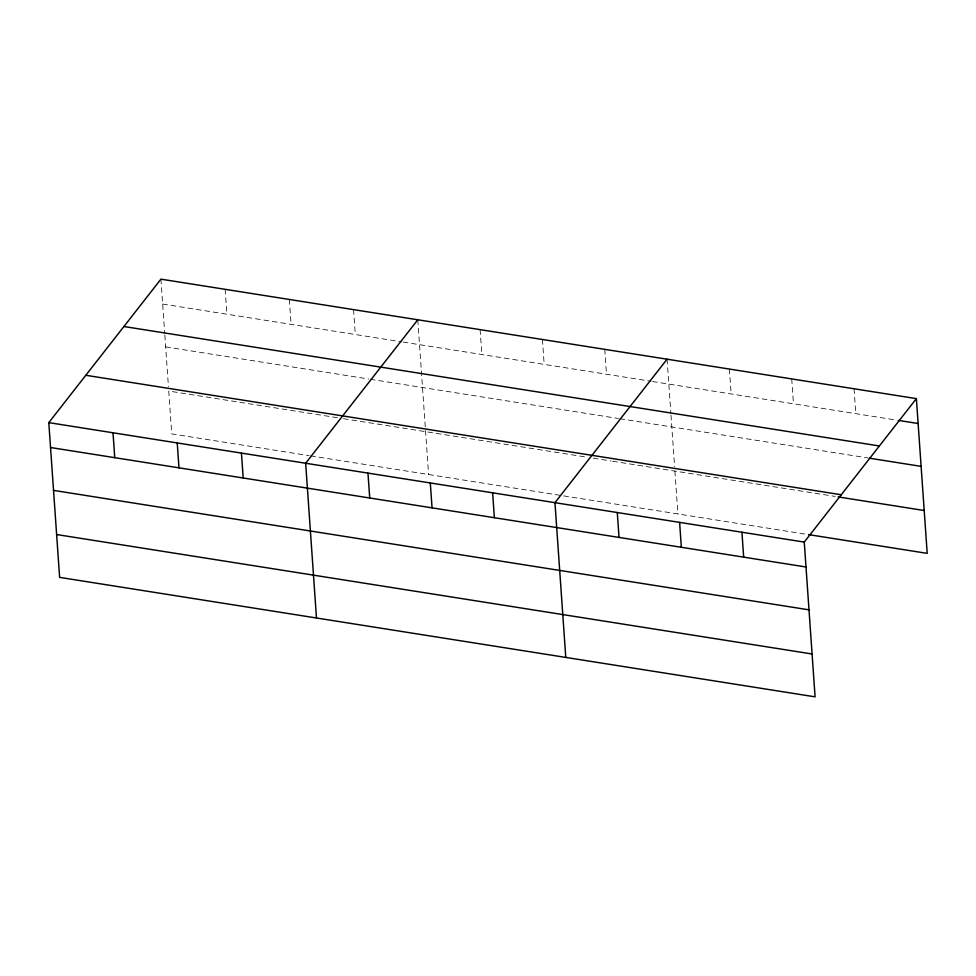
<?xml version="1.0" encoding="UTF-8"?>
<svg xmlns="http://www.w3.org/2000/svg" width="976" height="976" viewBox="0 0 976 976"><rect width="100%" height="100%" fill="white"/><g stroke="black" fill="none" stroke-linecap="round" stroke-linejoin="round"><path stroke-width="0.73" stroke-dasharray="4.88 3.66" d="M162.663 304.048L401.6 341.832M403.088 342.064L651.016 381.274M652.493 381.506L897.347 420.229M165.652 346.895L368.757 379.017M370.246 379.249L618.394 418.497M619.882 418.728L867.688 457.915M337.489 417.74L168.738 391.047L171.739 433.905L309.124 455.633M343.467 418.68L587.345 457.244M593.286 458.183L611.098 461.001M612.574 461.233L835.163 496.43M310.624 455.865L807.006 534.36M854.049 388.765L855.793 413.653M791.731 378.908L793.464 403.796M729.401 369.05L731.146 393.95M667.072 359.205L670.89 413.641M670.988 415.117L674.599 466.674M674.904 471.091L677.893 513.937M604.754 349.347L606.499 374.235M542.424 339.489L544.169 364.377M480.107 329.632L481.839 354.52M417.777 319.774L428.598 474.519M353.556 309.624L355.301 334.512M289.347 299.461L291.092 324.361M225.139 289.311L226.871 314.199M160.918 279.16L164.724 333.597M164.834 335.073L168.433 386.63"/><path stroke-width="1.46" d="M916.379 398.623L804.261 542.095L815.082 696.84L59.621 577.377L48.8 422.632L160.918 279.16L916.379 398.623L927.2 553.368L808.482 534.592M417.777 319.774L305.659 463.246L316.48 617.991M667.072 359.205L554.954 502.677L565.775 657.421M898.823 420.461L918.123 423.511M123.915 326.509L879.376 445.971M869.177 458.147L921.112 466.369M85.803 375.284L841.263 494.747M838.14 496.906L924.199 510.509M48.8 422.632L804.261 542.095M50.545 447.52L806.005 566.995M53.534 490.379L808.994 609.841M56.62 534.531L812.081 653.993M741.931 532.237L743.675 557.137M679.613 522.392L681.346 547.28M617.283 512.534L619.028 537.422M492.636 492.819L494.368 517.707M430.306 482.961L432.051 507.849M367.976 473.104L369.721 498.004M241.438 453.096L243.183 477.984M177.229 442.945L178.974 467.833M113.009 432.783L114.753 457.683"/></g></svg>
